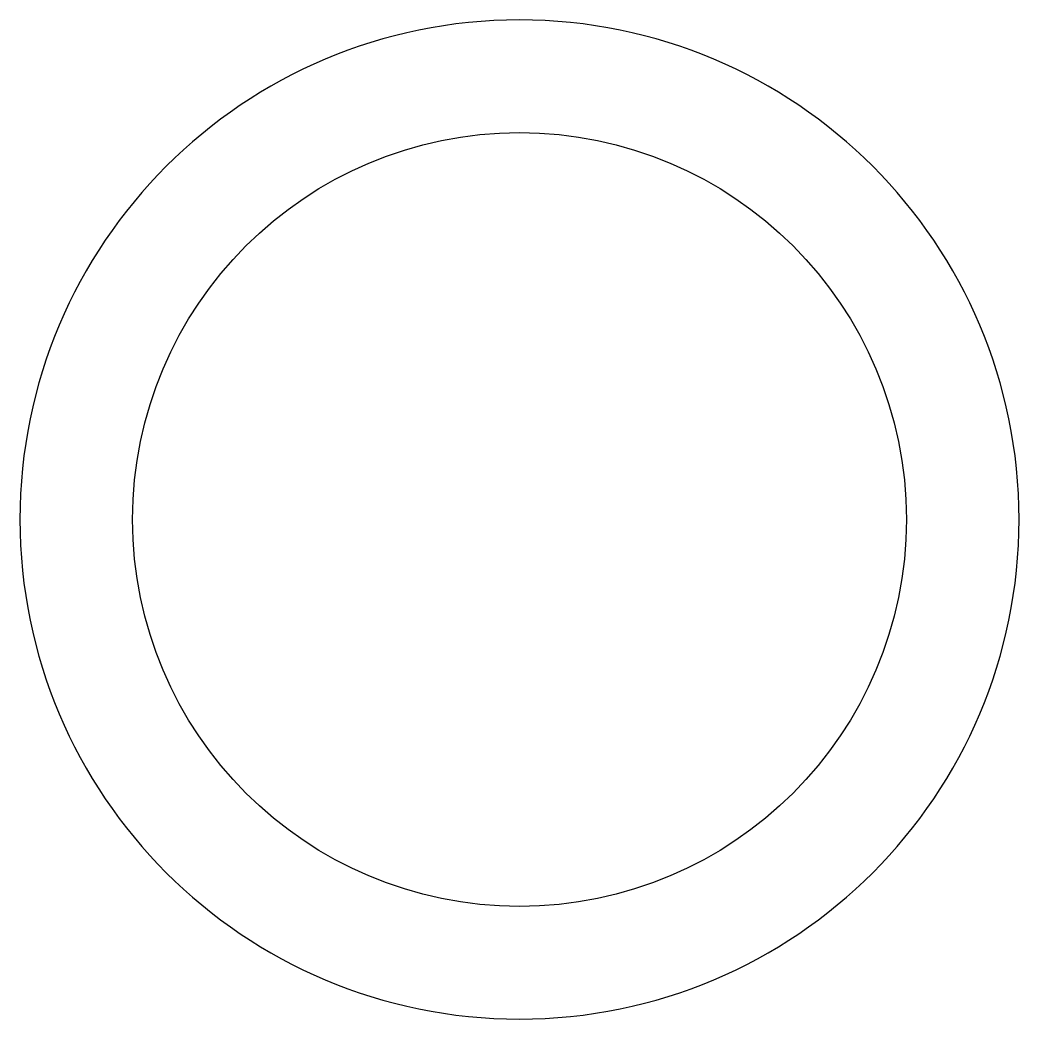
# Model space of a CAD drawing. Header units: millimetres. Extents: x 0 to 266, y 0 to 266.
import ezdxf

# ---------------------------------------------------------------- set-up
doc = ezdxf.new("R2010")
doc.units = ezdxf.units.MM
doc.layers.add('CUT', color=1, linetype='Continuous')

msp = doc.modelspace()

# ---------------------------------------------------------------- linework, layer by layer
at = {"layer": 'CUT'}
for points in [[(266.05, 133.025, 1), (0, 133.025, 1)], [(30, 133.025, -1), (236.05, 133.025, -1)]]:
    msp.add_lwpolyline(points, format="xyb", close=True, dxfattribs=at)

doc.saveas('drawing.dxf')
